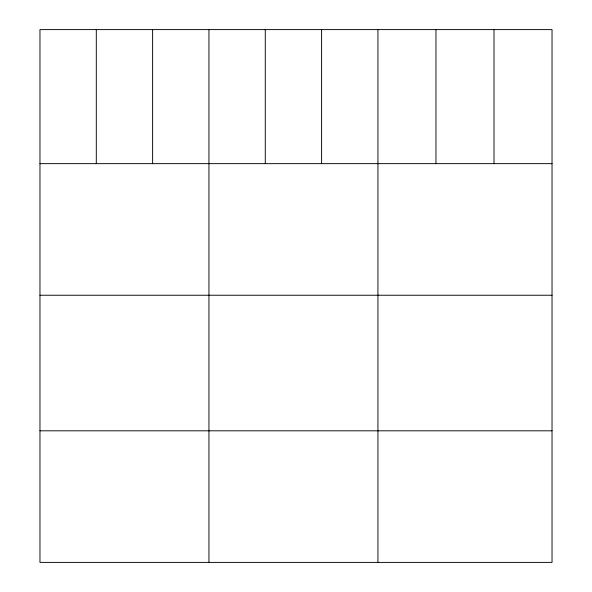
<?xml version="1.0" encoding="UTF-8"?>
<svg xmlns="http://www.w3.org/2000/svg" width="592" height="592" viewBox="0 0 592 592"><rect width="100%" height="100%" fill="white"/><g stroke="black" fill="none" stroke-linecap="round" stroke-linejoin="round"><path stroke-width="0.89" d="M552.033 163.651L552.033 562.4L39.967 562.4L39.967 29.6L552.033 29.6L552.033 163.651L39.967 163.651M39.967 295.238L552.033 295.238M39.967 430.813L552.033 430.813M494.002 29.6L494.002 163.651M435.964 29.6L435.964 163.651M377.933 29.6L377.933 562.4M321.604 29.6L321.604 163.651M265.275 29.6L265.275 163.651M208.946 29.6L208.946 562.4M152.618 29.6L152.618 163.651M96.296 29.6L96.296 163.651"/></g></svg>
